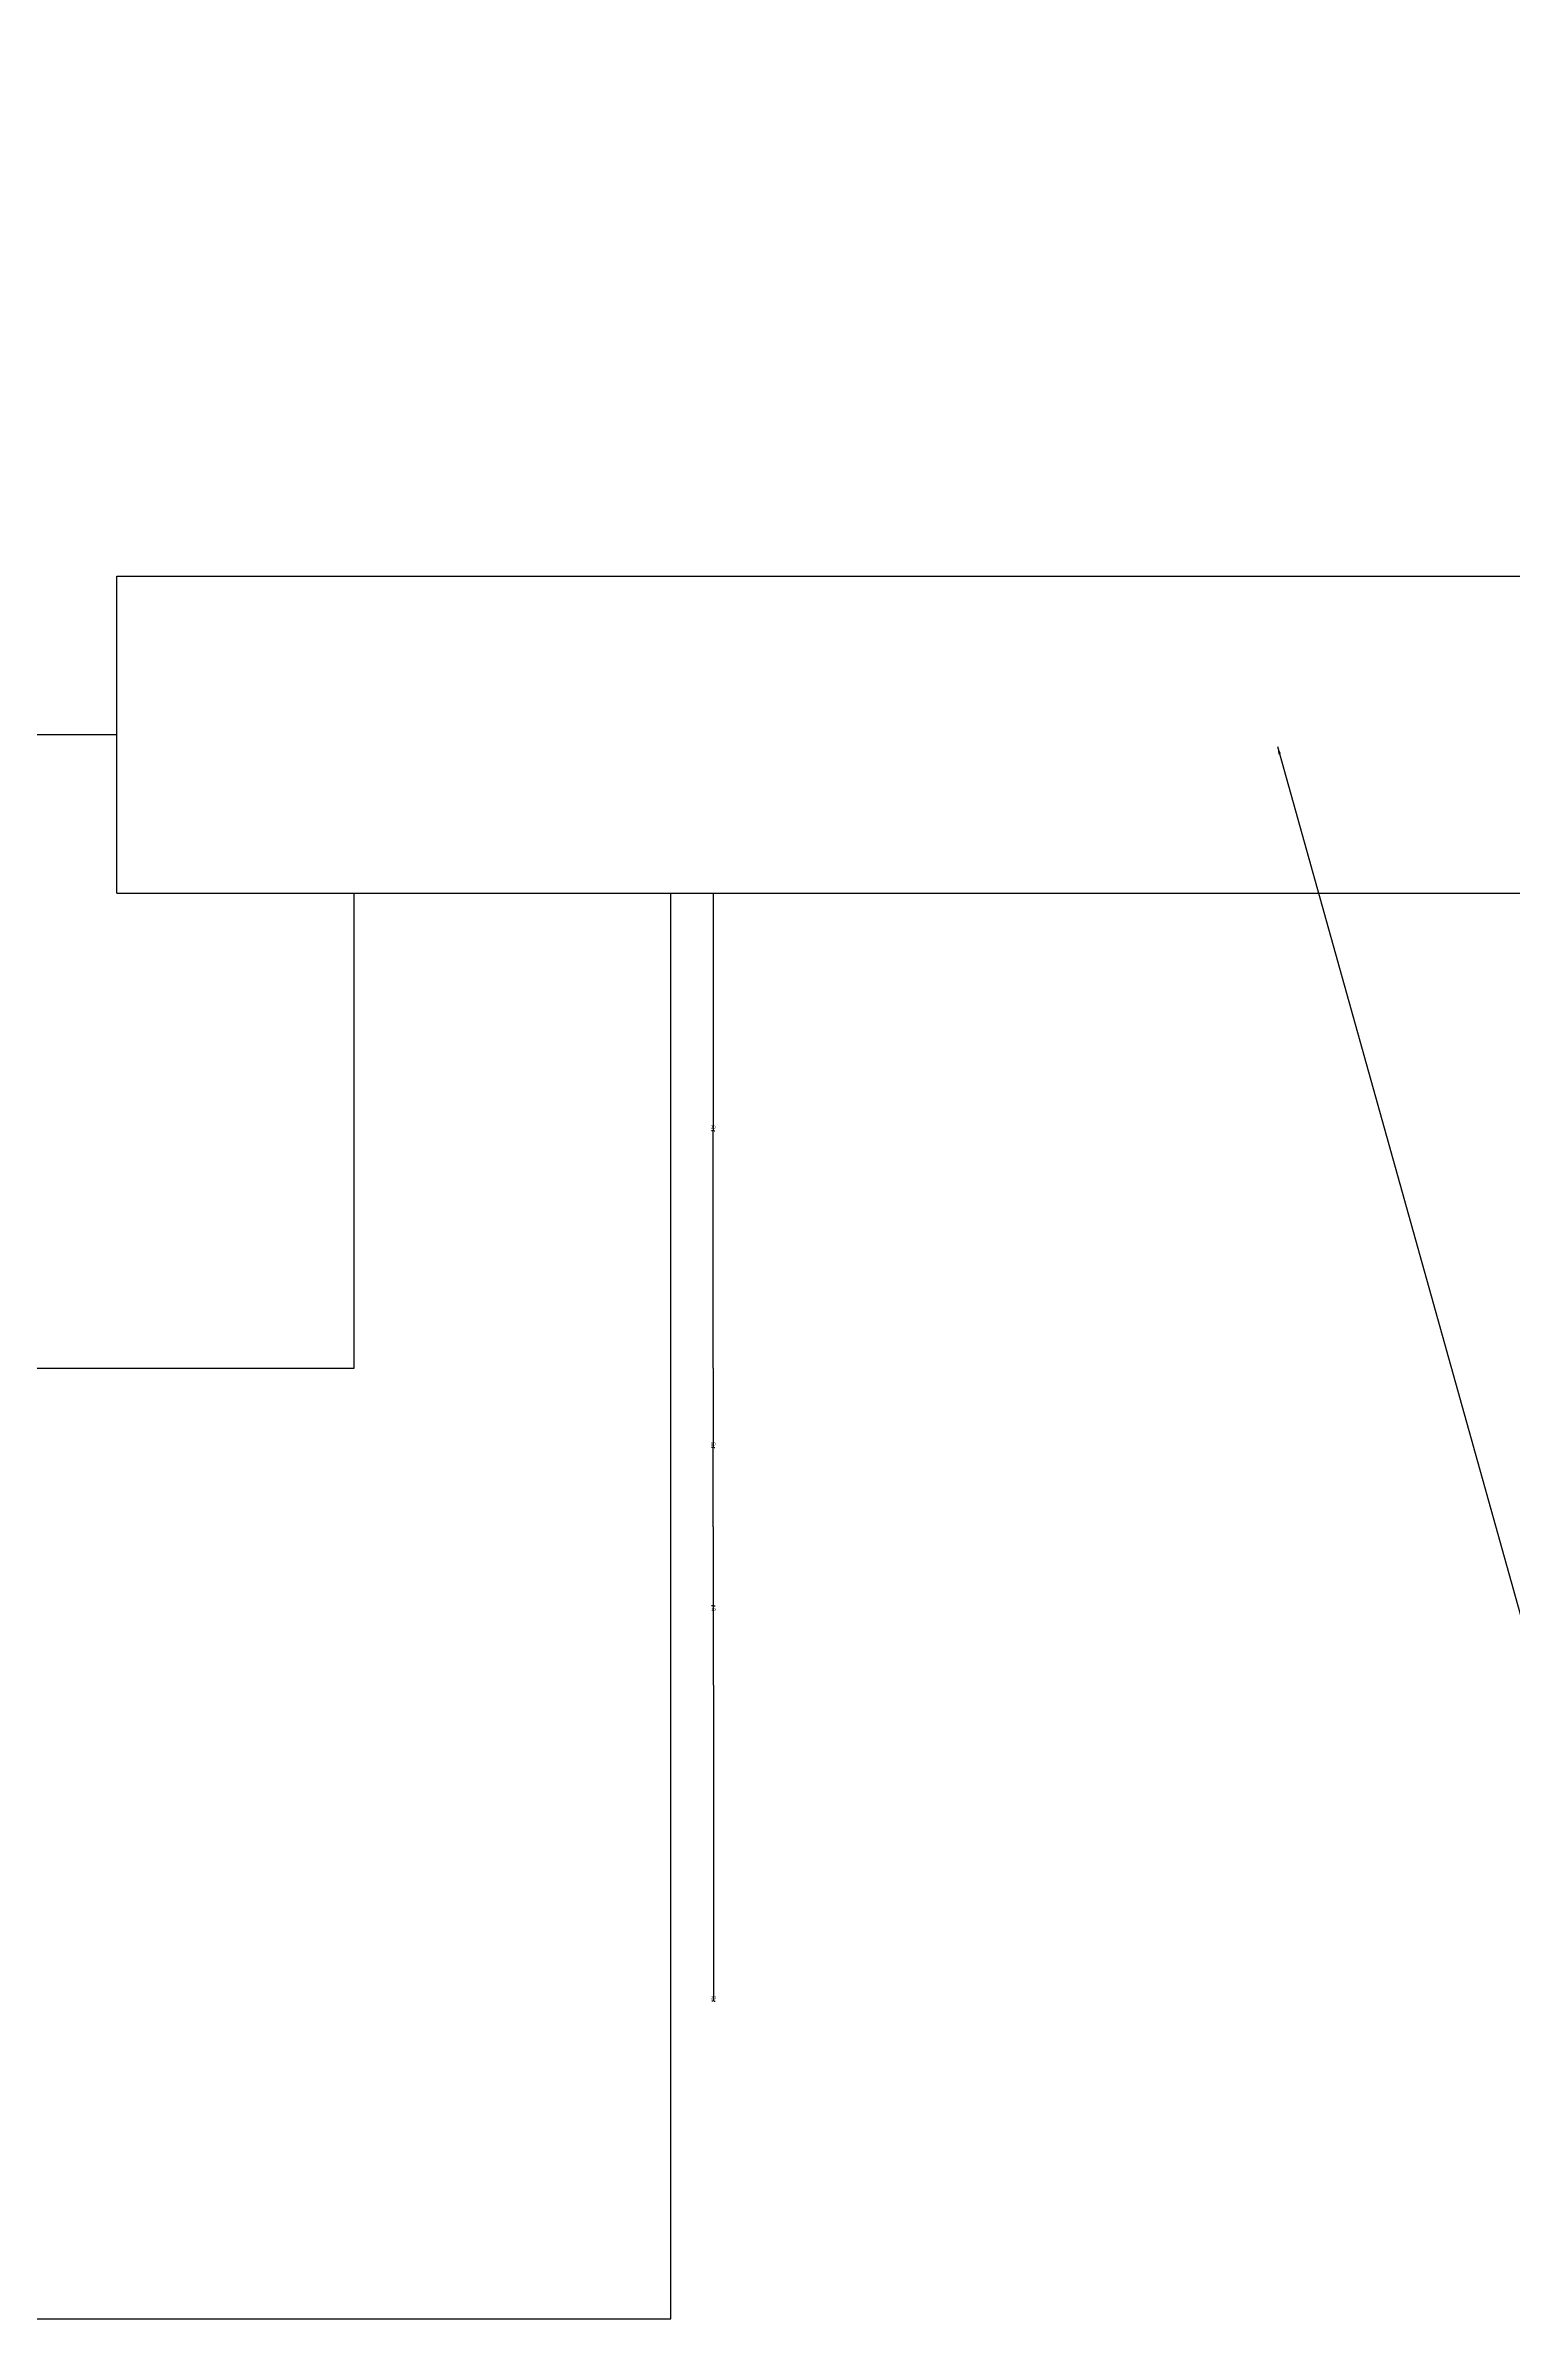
# Model space of a CAD drawing. Header units: metres. Extents: x -9731 to 0, y -43331 to 0.
# Drawn here: x -3193 to -2731, y -34687 to -33965 of the extents above; entities that cross this region are included whole.
import ezdxf

# ---------------------------------------------------------------- set-up
doc = ezdxf.new("R2010")
doc.units = ezdxf.units.M
for name, color, linetype in [('4', 4, 'Continuous'), ('BH', 3, 'Continuous'), ('DIM', 3, 'Continuous')]:
    doc.layers.add(name, color=color, linetype=linetype)
doc.dimstyles.get("Standard").update_dxf_attribs({"dimtxt": 2.5, "dimasz": 2.5, "dimexe": 1.25, "dimexo": 0.625, "dimtad": 1, "dimcen": 2.5, "dimazin": 3, "dimtfac": 1, "dimtmove": 0, "dimatfit": 3})

# ---------------------------------------------------------------- blocks, each defined once
blk = doc.blocks.new('*D23')
for p, q in [((-2982.63, -34481.96), (-2982.63, -34581.72)), ((-2982.88, -34581.72), (-2983.13, -34581.72)), ((-2982.63, -34581.72), (-2982.63, -34581.72)), ((-2982.63, -34581.72), (-2982.63, -34581.72)), ((-2982.38, -34581.72), (-2982.13, -34581.72))]:
    blk.add_line(p, q)
at = {"layer": 'Defpoints'}
for p in [(-2982.63, -34481.96), (-2982.63, -34581.72), (-2982.63, -34581.72)]:
    blk.add_point(p, dxfattribs=at)
at = {"layer": 'DIM', "insert": (-2982.63, -34580.595), "char_height": 1, "attachment_point": 5}
blk.add_mtext('20', dxfattribs=at)
blk = doc.blocks.new('*D24')
for p, q in [((-2982.72, -34431.96), (-2982.72, -34456.96)), ((-2982.97, -34456.96), (-2983.22, -34456.96)), ((-2982.63, -34456.96), (-2982.72, -34456.96)), ((-2982.63, -34481.96), (-2982.63, -34456.96)), ((-2982.38, -34456.96), (-2982.13, -34456.96))]:
    blk.add_line(p, q)
at = {"layer": 'Defpoints'}
for p in [(-2982.72, -34431.96), (-2982.63, -34456.96), (-2982.63, -34481.96)]:
    blk.add_point(p, dxfattribs=at)
at = {"layer": 'DIM', "insert": (-2982.675, -34458.085), "char_height": 1, "attachment_point": 5}
blk.add_mtext('10', dxfattribs=at)
blk = doc.blocks.new('*D43')
for p, q in [((-2982.72, -34381.96), (-2982.72, -34406.96)), ((-2982.97, -34406.96), (-2983.22, -34406.96)), ((-2982.72, -34431.96), (-2982.72, -34406.96)), ((-2982.72, -34406.96), (-2982.72, -34406.96)), ((-2982.47, -34406.96), (-2982.22, -34406.96))]:
    blk.add_line(p, q)
at = {"layer": 'Defpoints'}
for p in [(-2982.72, -34381.96), (-2982.72, -34406.96), (-2982.72, -34431.96)]:
    blk.add_point(p, dxfattribs=at)
at = {"layer": 'DIM', "insert": (-2982.72, -34405.835), "char_height": 1, "attachment_point": 5}
blk.add_mtext('10', dxfattribs=at)
blk = doc.blocks.new('*D44')
for p, q in [((-2982.72, -34231.96), (-2982.72, -34306.96)), ((-2982.97, -34306.96), (-2983.22, -34306.96)), ((-2982.72, -34381.96), (-2982.72, -34306.96)), ((-2982.72, -34306.96), (-2982.72, -34306.96)), ((-2982.47, -34306.96), (-2982.22, -34306.96))]:
    blk.add_line(p, q)
at = {"layer": 'Defpoints'}
for p in [(-2982.72, -34231.96), (-2982.72, -34306.96), (-2982.72, -34381.96)]:
    blk.add_point(p, dxfattribs=at)
at = {"layer": 'DIM', "insert": (-2982.72, -34305.835), "char_height": 1, "attachment_point": 5}
blk.add_mtext('30', dxfattribs=at)

msp = doc.modelspace()

# ---------------------------------------------------------------- hatches: boundary and pattern name
at = {"layer": 'BH'}
h = msp.add_hatch(dxfattribs=at)
h.set_pattern_fill('ANSI33', scale=300)
h.paths.add_polyline_path([(-3796.05, -34481.96), (-3746.05, -34481.96, 0.41), (-3721.05, -34456.96), (-3721.05, -34431.96), (-3671.05, -34431.96, 0.41), (-3646.05, -34406.96), (-3646.05, -34381.96, -0.57), (-3296.05, -34381.96), (-3096.05, -34381.96), (-3096.05, -34231.96), (-3171.05, -34231.96), (-3171.05, -34181.96), (-4196.05, -34181.96), (-4196.05, -34281.96, -0.41), (-4096.05, -34381.96), (-4096.05, -34481.96, 0.41), (-3996.05, -34581.96), (-3896.05, -34581.96, 0.41)])
h.paths.add_polyline_path([(-4046.05, -33498.63), (-4196.05, -33498.63), (-4196.05, -34181.96), (-4046.05, -34181.96)])
h.paths.add_polyline_path([(-1648.75, -34231.96), (-1639.59, -34131.96), (-3171.05, -34131.96), (-3171.05, -34231.96)])
h = msp.add_hatch(dxfattribs=at)
h.set_pattern_fill('AR-CONC', scale=15)
h.paths.add_polyline_path([(-3171.05, -34181.96), (-3171.05, -34131.96), (-1639.59, -34131.96), (-1622.8, -33948.63), (-3921.05, -33948.63), (-3921.05, -33498.63), (-4046.05, -33498.63), (-4046.05, -34181.96)])

# ---------------------------------------------------------------- linework, layer by layer
at = {"layer": '4'}
for p, q in [((-3171.05, -34131.96), (-1639.59, -34131.96)), ((-3171.05, -34231.96), (-3171.05, -34131.96)), ((-4196.05, -34181.96), (-3171.05, -34181.96)), ((-3171.05, -34231.96), (-1648.75, -34231.96)), ((-3096.05, -34381.96), (-3096.05, -34231.96)), ((-2996.05, -34681.96), (-2996.05, -34231.96)), ((-3296.05, -34381.96), (-3096.05, -34381.96)), ((-4446.05, -34681.96), (-2996.05, -34681.96))]:
    msp.add_line(p, q, dxfattribs=at)

# ---------------------------------------------------------------- dimensions: what is measured, and where the dimension line sits
at = {"layer": 'DIM'}
for base, p1, p2, text, picture, middle in [((-2982.72, -34306.96), (-2982.72, -34381.96), (-2982.72, -34231.96), '30', '*D44', (-2982.72, -34305.835)), ((-2982.72, -34406.96), (-2982.72, -34431.96), (-2982.72, -34381.96), '10', '*D43', (-2982.72, -34405.835)), ((-2982.63, -34456.96), (-2982.63, -34481.96), (-2982.72, -34431.96), '10', '*D24', (-2982.675, -34458.085)), ((-2982.63, -34581.72), (-2982.63, -34581.72), (-2982.63, -34481.96), '20', '*D23', (-2982.63, -34580.595))]:
    dim = msp.add_linear_dim(base=base, p1=p1, p2=p2, text=text, dimstyle='Standard', dxfattribs=at)
    dim.commit()
    dim.dimension.update_dxf_attribs({"geometry": picture, "text_midpoint": middle})

# ---------------------------------------------------------------- leaders
msp.add_leader([(-2804.56, -34185.68), (-2341.32, -35842.68)], dimstyle='Standard', dxfattribs=at)

doc.saveas('drawing.dxf')
